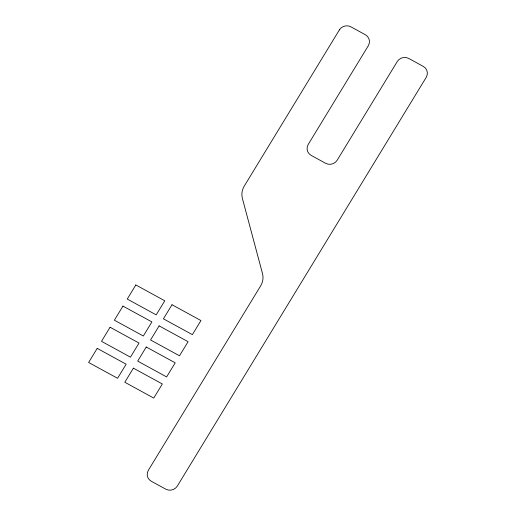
<?xml version="1.0" encoding="UTF-8"?>
<svg xmlns="http://www.w3.org/2000/svg" width="516" height="516" viewBox="0 0 516 516"><rect width="100%" height="100%" fill="white"/><g stroke="black" fill="none" stroke-linecap="round" stroke-linejoin="round"><path stroke-width="0.77" d="M97.208 348.377L88.623 362.471L117.571 378.293L126.156 364.199L97.208 348.377M110.082 327.241L101.497 341.334L130.445 357.149L139.023 343.063L110.082 327.241M122.956 306.104L114.371 320.191L143.319 336.013L151.898 321.92L122.956 306.104M135.831 284.961L127.246 299.054L156.193 314.876L164.772 300.783L135.831 284.961M133.386 368.153L124.808 382.246L153.749 398.068L162.334 383.975L133.386 368.153M146.26 347.016L137.682 361.11L166.623 376.925L175.208 362.832L146.26 347.016M159.134 325.873L150.556 339.967L179.497 355.788L188.082 341.695L159.134 325.873M172.009 304.737L163.424 318.83L192.371 334.645L200.956 320.552L172.009 304.737M339.367 29.928L244.223 186.153A16.88 16.106 -15.3 0 0 242.391 198.434L262.502 273.557A16.88 16.106 -15.3 0 1 260.67 285.838L148.363 470.257A8.437 8.056 -15.3 0 0 151.311 481.26L165.784 489.168A8.437 8.056 -15.3 0 0 177.31 486.072L426.197 77.381A8.437 8.056 -15.3 0 0 423.255 66.383L408.782 58.469A8.437 8.056 -15.3 0 0 397.255 61.565L337.18 160.212A8.437 8.056 -15.3 0 1 325.648 163.308L311.18 155.393A8.437 8.056 -15.3 0 1 308.233 144.396L368.308 45.743A8.437 8.056 -15.3 0 0 365.367 34.74L350.893 26.832A8.437 8.056 -15.3 0 0 339.367 29.928"/></g></svg>
